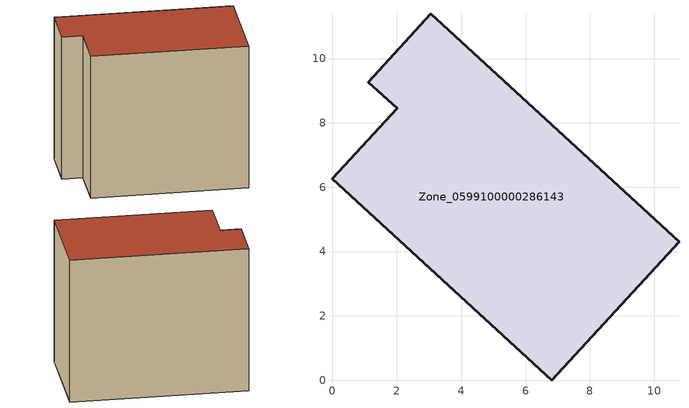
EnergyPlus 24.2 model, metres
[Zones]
Zone_0599100000286143
 floor ground (C_G): 3.05,11.39 10.77,4.31 6.82,0 0,6.26 2.01,8.46 1.11,9.27 z0
 wall outside (C_F): 6.82,0 10.77,4.31 3.05,11.39 1.11,9.27 2.01,8.46 0,6.26 6.82,0 z0:8.96
 roof outside (C_R): 10.77,4.31 3.05,11.39 1.11,9.27 2.01,8.46 0,6.26 6.82,0 z8.96
[BUILDING]
Pand.0599100000286143: North Axis=0; Terrain=City; Loads Convergence Tolerance Value=0.04; Temperature Convergence Tolerance Value=0.4; Solar Distribution=FullExterior; Maximum Number of Warmup Days=25; Minimum Number of Warmup Days=1
[Site:Location]
Rotterdam.The.Hague.AP_ZH_NLD Design_Conditions: Latitude=51.96; Longitude=4.45; Time Zone=1; Elevation=-4.5
[SITE:GROUNDTEMPERATURE:BUILDINGSURFACE]
18, 18, 18, 18, 18, 18, 18, 18, 18, 18, 18, 18
[MATERIAL] Thermal Absorptance=0.9; Solar Absorptance=0.7; Visible Absorptance=0.7
Name | Roughness | Thickness | Conductivity | Density | Specific Heat
G.TC.1975-1991 | MediumSmooth | 0.15 | 0.288461 | 540 | 1210
F.TC.1975-1991 | Rough | 0.3 | 0.230769 | 1920 | 840
R.TC.1975-1991 | MediumRough | 0.2 | 0.153846 | 1500 | 1000
[CONSTRUCTION]
C_G: G.TC.1975-1991
C_F: F.TC.1975-1991
C_R: R.TC.1975-1991
[ZONE]
Zone_0599100000286143: Type=1; Multiplier=1; Ceiling Height=Autocalculate; Volume=Autocalculate; Floor Area=autocalculate; Part of Total Floor Area=Yes
[ZONEINFILTRATION:DESIGNFLOWRATE]
Infil_Zone_0599100000286143: Zone or ZoneList or Space or SpaceList=Zone_0599100000286143; Schedule=AlwaysOn; Design Flow Rate Calculation Method=Flow/Area; Flow Rate per Floor Area=0.003; Constant Term Coefficient=1; Temperature Term Coefficient=0; Velocity Term Coefficient=0; Velocity Squared Term Coefficient=0
[HVACTEMPLATE:ZONE:IDEALLOADSAIRSYSTEM]
Zone_0599100000286143: Maximum Heating Supply Air Temperature=50; Minimum Cooling Supply Air Temperature=13; Maximum Heating Supply Air Humidity Ratio=0.0156; Minimum Cooling Supply Air Humidity Ratio=0.0077; Heating Limit=NoLimit; Cooling Limit=NoLimit; Dehumidification Control Type=ConstantSensibleHeatRatio; Cooling Sensible Heat Ratio=0.7; Dehumidification Setpoint=60; Humidification Control Type=None; Humidification Setpoint=30; Outdoor Air Method=None; Outdoor Air Flow Rate per Person=0.00944; Outdoor Air Flow Rate per Zone Floor Area=0; Outdoor Air Flow Rate per Zone=0; Demand Controlled Ventilation Type=None; Outdoor Air Economizer Type=NoEconomizer; Heat Recovery Type=None; Sensible Heat Recovery Effectiveness=0.7; Latent Heat Recovery Effectiveness=0.65
[ZONECONTROL:THERMOSTAT]
ThermostatControl_Zone_0599100000286143: Zone or ZoneList=Zone_0599100000286143; Control Type Schedule=DualSetpointControlType; Control 1=Thermostat_Zone_0599100000286143; Temperature Difference Between Cutout And Setpoint=0
[THERMOSTATSETPOINT:DUALSETPOINT]
Thermostat_Zone_0599100000286143: Heating Setpoint Temperature Schedule=HeatingSetpoint_Zone_0599100000286143; Cooling Setpoint Temperature Schedule=CoolingSetpoint_Zone_0599100000286143
[SCHEDULE:COMPACT]
HeatingSetpoint_Zone_0599100000286143: Through: 12/31, For: AllDays, Until: 24:00, 21
CoolingSetpoint_Zone_0599100000286143: Through: 12/31, For: AllDays, Until: 24:00, 24
DualSetpointControlType: Through: 12/31, For: AllDays, Until: 24:00, 4
AlwaysOn: Through: 12/31, For: AllDays, Until: 24:00, 1
